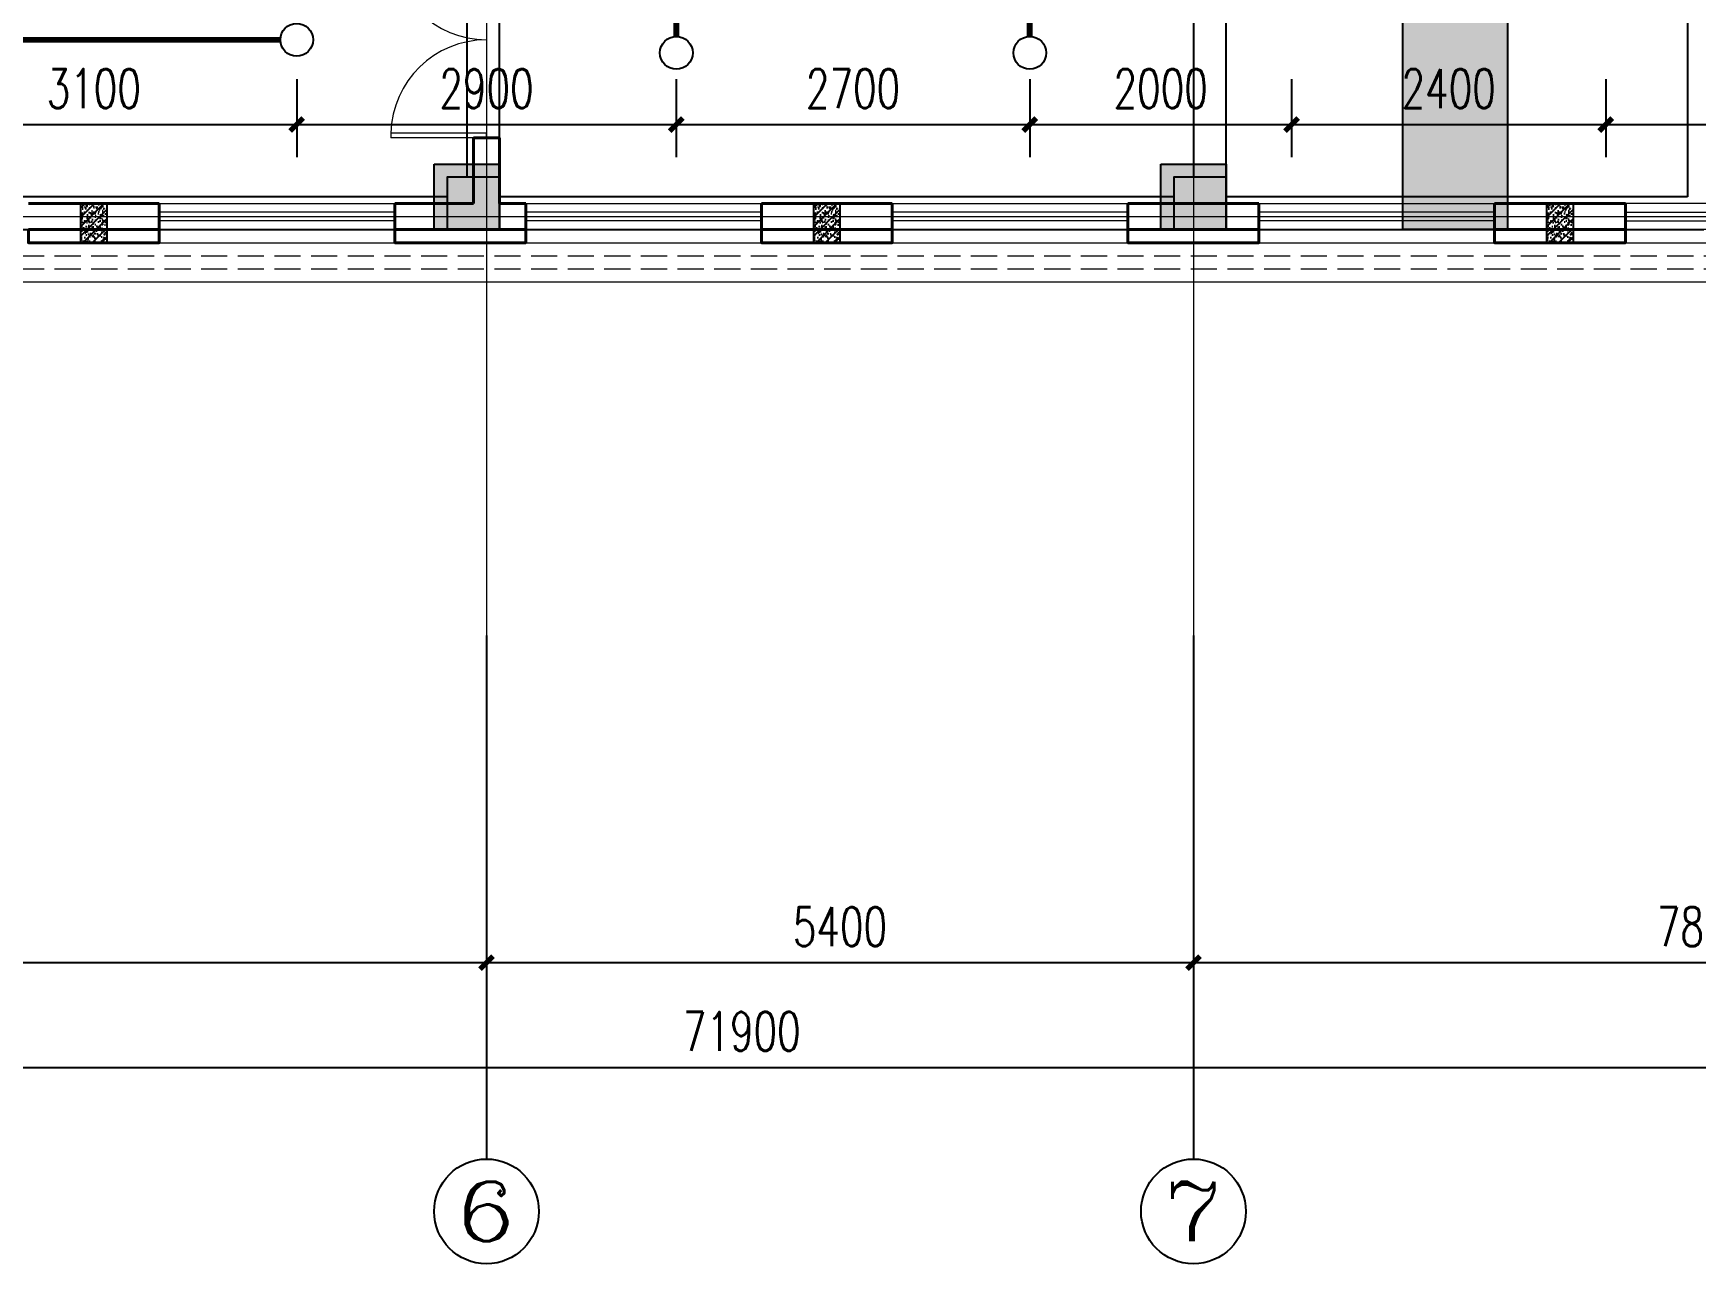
# Model space of a CAD drawing. Extents: x 1031190 to 1725648, y 733081 to 1571294.
# Drawn here: x 1143154 to 1155854, y 1052348 to 1061748 of the extents above; entities that cross this region are included whole.
import ezdxf
from ezdxf.enums import TextEntityAlignment as Align

# ---------------------------------------------------------------- set-up
doc = ezdxf.new("R2010")
doc.units = 0
doc.header["$LTSCALE"] = 1000
doc.header["$MEASUREMENT"] = 0
for name, pattern in [('ACAD_ISO10W100', [18.5, 12, -3, 0.5, -3]), ('DASH', [0.35, 0.25, -0.1]), ('DOTE', [2.42, 2, -0.2, 0.02, -0.2])]:
    doc.linetypes.add(name, pattern=pattern)
for name, color, linetype in [('AXIS', 3, 'Continuous'), ('AXIS_TEXT', 4, 'Continuous'), ('BEAM', 4, 'Continuous'), ('C-AXIS(轴号)', 3, 'Continuous'), ('C-AXIS-T(字)', 7, 'Continuous'), ('EQUIP_不分区喷淋', 7, 'Continuous'), ('PIPE-不分区喷淋', 6, 'ZP'), ('S-COLU-HATCH', 30, 'Continuous'), ('S-COLU-LINE1', 6, 'Continuous'), ('TWT_DIM', 3, 'Continuous')]:
    doc.layers.add(name, color=color, linetype=linetype)
for name, color, linetype, lineweight in [('DOTE', 19, 'DOTE', 9), ('WALL', 9, 'Continuous', 40), ('WINDOW', 8, 'Continuous', 15), ('平面-看线', 45, 'Continuous', 15)]:
    doc.layers.add(name, color=color, linetype=linetype, lineweight=lineweight)
doc.styles.add('_TCH_AXIS', font='COMPLEX', dxfattribs={"bigfont": 'GBCBIG'})
doc.styles.add('_TCH_DIM_T3', font='SIMPLEX', dxfattribs={"width": 0.705882, "bigfont": 'GBCBIG'})
doc.styles.add('COMPLEX', font='COMPLEX')
doc.styles.get("Standard").update_dxf_attribs({"font": 'gbenor.shx', "bigfont": 'gbcbig.shx'})
doc.linetypes.add('ZP', pattern='A,3,-0.2,["ZP",Standard,S=0.25,R=0,X=-0.1,Y=-0.115],-0.35', length=3.55)
doc.dimstyles.new('_TCH_ARCH&&100', dxfattribs={"dimtxt": 297.5, "dimasz": 100, "dimexe": 250, "dimexo": 300, "dimgap": 126.25, "dimtad": 1, "dimdec": 0, "dimzin": 0, "dimdsep": 46, "dimtxsty": '_TCH_DIM_T3', "dimblk": 'ARCHTICK', "dimcen": 0.09, "dimclrt": 7, "dimazin": 2, "dimtfac": 1, "dimtdec": 0, "dimtix": 1, "dimtmove": 2, "dimatfit": 3, "dimfxl": 0, "dimtolj": 1, "dimtzin": 0, "dimarcsym": 0})
doc.dimstyles.new('_TWT_ARCH&&100', dxfattribs={"dimtxt": 297.5, "dimasz": 100, "dimexe": 250, "dimexo": 300, "dimgap": 126.25, "dimtad": 1, "dimdec": 0, "dimzin": 0, "dimdsep": 46, "dimtxsty": '_TCH_DIM_T3', "dimblk": 'ARCHTICK', "dimcen": 0.09, "dimclrt": 7, "dimazin": 2, "dimtfac": 1, "dimtdec": 0, "dimtix": 1, "dimtmove": 2, "dimatfit": 3, "dimfxl": 0, "dimtolj": 1, "dimtzin": 0, "dimarcsym": 0})

# ---------------------------------------------------------------- blocks, each defined once
blk = doc.blocks.new('A$C2C0A525A')
at = {"layer": 'BEAM'}
h = blk.add_hatch(dxfattribs=at)
h.set_pattern_fill('ARMORED', color=256, scale=60)
h.set_pattern_definition([(50, (-5787734.96, 2181592.1), (430.35611, -37.65128), [45, -495]), (355, (-5787734.96, 2181592.1), (-83.2508, 451.31528), [36, -396]), (100.4514, (-5787699.1, 2181588.97), (347.10563, 413.663725), [38.244114, -420.685267]), (46.1842, (-5787734.96, 2181712.1), (640.34463, -99.31141), [67.5, -742.5]), (96.6356, (-5787681.6, 2181703.83), (560.797623, 584.47072), [57.36617, -631.0278]), (351.1842, (-5787734.96, 2181712.1), (560.79717, 584.47116), [54, -594]), (21, (-5787674.96, 2181682.1), (358.144231, -241.571334), [45, -495]), (326, (-5787674.96, 2181682.1), (145.9892, 435.090027), [36, -396]), (71.4514, (-5787645.1, 2181661.98), (504.133577, 193.518298), [38.244114, -420.685267]), (37.5, (-5787734.96, 2181592.11), (7.295913, 199.7363123), [0, -391.2, 0, -402, 0, -397.5]), (7.5, (-5787734.96, 2181592.1), (157.8417225, 236.647027), [0, -229.2, 0, -382.2, 0, -151.5]), (327.5, (-5787868.76, 2181592.11), (320.2934617, -13.532923), [0, -150, 0, -468, 0, -621]), (317.5, (-5787928.76, 2181592.1), (349.911702, 60.06299), [0, -195, 0, -310.8, 0, -441]), (45, (-5787734.96, 2181592.1), (-212.132034, 212.132034), [])])
h.paths.add_polyline_path([(41000, -13500), (41800, -13500), (41800, -1700), (41000, -1700)])
h.paths.add_polyline_path([(41591, -9467), (41591, -8305), (41141, -8305), (41141, -9467)], flags=24)
at = {"layer": 'BEAM', "ltscale": 10}
h = blk.add_hatch(color=256, dxfattribs=at)
h.dxf.hatch_style = 1
h.paths.add_polyline_path([(34100, -13100), (33700, -13100), (33700, -13500), (34100, -13500)])
h = blk.add_hatch(color=256, dxfattribs=at)
h.dxf.hatch_style = 1
h.paths.add_polyline_path([(39650, -13100), (39250, -13100), (39250, -13500), (39650, -13500)])
at = {"layer": 'BEAM', "linetype": 'ByBlock'}
h = blk.add_hatch(dxfattribs=at)
h.set_pattern_fill('ARMORED', color=2, scale=10, style=0)
h.set_pattern_definition([(50, (-1613721.62, 464305.3), (71.7260183, -6.2752135), [7.5, -82.5]), (355, (-1613721.62, 464305.3), (-13.8751334, 75.2192134), [6, -66]), (100.4514, (-1613715.64, 464304.78), (57.8509382, 68.9439542), [6.374019, -70.1142112]), (46.1842, (-1613721.62, 464325.3), (106.724105, -16.5519014), [11.25, -123.75]), (96.6356, (-1613712.72, 464323.92), (93.4662706, 97.411787), [9.561029, -105.1713]), (351.1842, (-1613721.62, 464325.3), (93.4661945, 97.41186), [9, -99]), (21, (-1613711.62, 464320.3), (59.6907052, -40.261889), [7.5, -82.5]), (326, (-1613711.62, 464320.3), (24.3315332, 72.5150045), [6, -66]), (71.4514, (-1613706.644, 464316.95), (84.0222629, 32.2530497), [6.374019, -70.1142112]), (37.5, (-1613721.618, 464305.302), (1.21598553, 33.2893854), [0, -65.2, 0, -67, 0, -66.25]), (7.5, (-1613721.62, 464305.302), (26.30695374, 39.4411712), [0, -38.2, 0, -63.7, 0, -25.25]), (327.5, (-1613743.918, 464305.302), (53.3822436, -2.25548717), [0, -25, 0, -78, 0, -103.5]), (317.5, (-1613753.92, 464305.3), (58.3186169, 10.0104982), [0, -32.5, 0, -51.8, 0, -73.5]), (45, (-1613721.62, 464305.3), (-35.355339, 35.355339), [])])
h.paths.add_polyline_path([(30900, -13300), (30900, -13600), (31100, -13600), (31100, -13300)])
h = blk.add_hatch(dxfattribs=at)
h.set_pattern_fill('ARMORED', color=2, scale=10, style=0)
h.set_pattern_definition([(50, (-1608121.62, 464305.3), (71.7260183, -6.2752135), [7.5, -82.5]), (355, (-1608121.62, 464305.3), (-13.8751334, 75.2192134), [6, -66]), (100.4514, (-1608115.64, 464304.78), (57.8509382, 68.9439542), [6.374019, -70.1142112]), (46.1842, (-1608121.62, 464325.3), (106.724105, -16.5519014), [11.25, -123.75]), (96.6356, (-1608112.72, 464323.92), (93.4662706, 97.411787), [9.561029, -105.1713]), (351.1842, (-1608121.62, 464325.3), (93.4661945, 97.41186), [9, -99]), (21, (-1608111.62, 464320.3), (59.6907052, -40.261889), [7.5, -82.5]), (326, (-1608111.62, 464320.3), (24.3315332, 72.5150045), [6, -66]), (71.4514, (-1608106.644, 464316.95), (84.0222629, 32.2530497), [6.374019, -70.1142112]), (37.5, (-1608121.618, 464305.302), (1.21598553, 33.2893854), [0, -65.2, 0, -67, 0, -66.25]), (7.5, (-1608121.62, 464305.302), (26.30695374, 39.4411712), [0, -38.2, 0, -63.7, 0, -25.25]), (327.5, (-1608143.918, 464305.302), (53.3822436, -2.25548717), [0, -25, 0, -78, 0, -103.5]), (317.5, (-1608153.92, 464305.3), (58.3186169, 10.0104982), [0, -32.5, 0, -51.8, 0, -73.5]), (45, (-1608121.62, 464305.3), (-35.355339, 35.355339), [])])
h.paths.add_polyline_path([(36500, -13300), (36500, -13600), (36700, -13600), (36700, -13300)])
h = blk.add_hatch(dxfattribs=at)
h.set_pattern_fill('ARMORED', color=2, scale=10, style=0)
h.set_pattern_definition([(50, (-1602521.62, 464305.3), (71.7260183, -6.2752135), [7.5, -82.5]), (355, (-1602521.62, 464305.3), (-13.8751334, 75.2192134), [6, -66]), (100.4514, (-1602515.64, 464304.78), (57.8509382, 68.9439542), [6.374019, -70.1142112]), (46.1842, (-1602521.62, 464325.3), (106.724105, -16.5519014), [11.25, -123.75]), (96.6356, (-1602512.72, 464323.92), (93.4662706, 97.411787), [9.561029, -105.1713]), (351.1842, (-1602521.62, 464325.3), (93.4661945, 97.41186), [9, -99]), (21, (-1602511.62, 464320.3), (59.6907052, -40.261889), [7.5, -82.5]), (326, (-1602511.62, 464320.3), (24.3315332, 72.5150045), [6, -66]), (71.4514, (-1602506.644, 464316.95), (84.0222629, 32.2530497), [6.374019, -70.1142112]), (37.5, (-1602521.618, 464305.302), (1.21598553, 33.2893854), [0, -65.2, 0, -67, 0, -66.25]), (7.5, (-1602521.62, 464305.302), (26.30695374, 39.4411712), [0, -38.2, 0, -63.7, 0, -25.25]), (327.5, (-1602543.918, 464305.302), (53.3822436, -2.25548717), [0, -25, 0, -78, 0, -103.5]), (317.5, (-1602553.92, 464305.3), (58.3186169, 10.0104982), [0, -32.5, 0, -51.8, 0, -73.5]), (45, (-1602521.62, 464305.3), (-35.355339, 35.355339), [])])
h.paths.add_polyline_path([(42100, -13300), (42100, -13600), (42300, -13600), (42300, -13300)])
at = {"layer": 'BEAM'}
for p, q in [((43175, -7150), (43175, -13250)), ((39651, -13100), (39651, -8900)), ((39401, -9025), (39401, -13100)), ((34100, -13100), (34100, -10700)), ((33850, -10800), (33850, -13100)), ((33700, -13250), (25600, -13250)), ((39250, -13250), (34100, -13250)), ((43175, -13250), (39650, -13250)), ((25600, -13500), (33700, -13500)), ((34100, -13500), (39250, -13500)), ((39650, -13500), (43300, -13500))]:
    blk.add_line(p, q, dxfattribs=at)
for points in [[(41000, -1700), (41800, -1700), (41800, -13500), (41000, -13500)], [(34100, -13100), (33700, -13100), (33700, -13500), (34100, -13500)], [(39650, -13100), (39250, -13100), (39250, -13500), (39650, -13500)]]:
    blk.add_lwpolyline(points, close=True, dxfattribs=at)
at = {"layer": 'BEAM', "color": 2, "linetype": 'ByBlock'}
for points in [[(30900, -13300), (31100, -13300), (31100, -13600), (30900, -13600)], [(36500, -13300), (36700, -13300), (36700, -13600), (36500, -13600)], [(42100, -13300), (42300, -13300), (42300, -13600), (42100, -13600)]]:
    blk.add_lwpolyline(points, close=True, dxfattribs=at)
blk = doc.blocks.new('rewerwer')
at = {"layer": 'S-COLU-HATCH'}
h = blk.add_hatch(color=8, dxfattribs=at)
h.dxf.hatch_style = 1
h.paths.add_polyline_path([(1326788, 1137956), (1327288, 1137956), (1327288, 1137456), (1326788, 1137456)])
h = blk.add_hatch(color=8, dxfattribs=at)
h.dxf.hatch_style = 1
h.paths.add_polyline_path([(1332338, 1137956), (1332838, 1137956), (1332838, 1137456), (1332338, 1137456)])
at = {"layer": 'S-COLU-LINE1', "color": 8}
for points in [[(1326788, 1137956), (1327288, 1137956), (1327288, 1137456), (1326788, 1137456)], [(1332338, 1137956), (1332838, 1137956), (1332838, 1137456), (1332338, 1137456)]]:
    blk.add_lwpolyline(points, close=True, dxfattribs=at)
blk = doc.blocks.new('_ArchTick')
at = {"color": 0, "linetype": 'ByBlock', "const_width": 0.4}
blk.add_lwpolyline([(-0.5, -0.5), (0.5, 0.5)], dxfattribs=at)
blk = doc.blocks.new('*D254')
at = {"layer": 'AXIS', "color": 0, "lineweight": -2}
for p, q in [((1112617, 1056848), (1112617, 1053598)), ((1184517, 1056848), (1184517, 1053598)), ((1112617, 1053848), (1184517, 1053848))]:
    blk.add_line(p, q, dxfattribs=at)
at = {"layer": 'Defpoints', "color": 0}
for p in [(1112617, 1057148), (1184517, 1057148), (1184517, 1053848)]:
    blk.add_point(p, dxfattribs=at)
at = {"layer": 'AXIS', "color": 0, "lineweight": -2, "xscale": 100, "yscale": 100, "zscale": 100, "rotation": 180}
blk.add_blockref('_ArchTick', (1112617, 1053848), dxfattribs=at)
at = {"layer": 'AXIS', "color": 0, "lineweight": -2, "xscale": 100, "yscale": 100, "zscale": 100}
blk.add_blockref('_ArchTick', (1184517, 1053848), dxfattribs=at)
at = {"layer": 'AXIS', "color": 7, "insert": (1148567, 1054123), "char_height": 297.5, "attachment_point": 5, "style": '_TCH_DIM_T3'}
blk.add_mtext('\\A1;71900', dxfattribs=at)
blk = doc.blocks.new('*D261')
at = {"layer": 'AXIS', "color": 0, "lineweight": -2}
for p, q in [((1138017, 1056848), (1138017, 1054398)), ((1146617, 1056848), (1146617, 1054398)), ((1138017, 1054648), (1146617, 1054648))]:
    blk.add_line(p, q, dxfattribs=at)
at = {"layer": 'Defpoints', "color": 0}
for p in [(1138017, 1057148), (1146617, 1057148), (1146617, 1054648)]:
    blk.add_point(p, dxfattribs=at)
at = {"layer": 'AXIS', "color": 0, "lineweight": -2, "xscale": 100, "yscale": 100, "zscale": 100, "rotation": 180}
blk.add_blockref('_ArchTick', (1138017, 1054648), dxfattribs=at)
at = {"layer": 'AXIS', "color": 0, "lineweight": -2, "xscale": 100, "yscale": 100, "zscale": 100}
blk.add_blockref('_ArchTick', (1146617, 1054648), dxfattribs=at)
at = {"layer": 'AXIS', "color": 7, "insert": (1142317, 1054923), "char_height": 297.5, "attachment_point": 5, "style": '_TCH_DIM_T3'}
blk.add_mtext('\\A1;8600', dxfattribs=at)
blk = doc.blocks.new('*D262')
at = {"layer": 'AXIS', "color": 0, "lineweight": -2}
for p, q in [((1146617, 1056848), (1146617, 1054398)), ((1152017, 1056848), (1152017, 1054398)), ((1146617, 1054648), (1152017, 1054648))]:
    blk.add_line(p, q, dxfattribs=at)
at = {"layer": 'Defpoints', "color": 0}
for p in [(1146617, 1057148), (1152017, 1057148), (1152017, 1054648)]:
    blk.add_point(p, dxfattribs=at)
at = {"layer": 'AXIS', "color": 0, "lineweight": -2, "xscale": 100, "yscale": 100, "zscale": 100, "rotation": 180}
blk.add_blockref('_ArchTick', (1146617, 1054648), dxfattribs=at)
at = {"layer": 'AXIS', "color": 0, "lineweight": -2, "xscale": 100, "yscale": 100, "zscale": 100}
blk.add_blockref('_ArchTick', (1152017, 1054648), dxfattribs=at)
at = {"layer": 'AXIS', "color": 7, "insert": (1149317, 1054923), "char_height": 297.5, "attachment_point": 5, "style": '_TCH_DIM_T3'}
blk.add_mtext('\\A1;5400', dxfattribs=at)
blk = doc.blocks.new('*D263')
at = {"layer": 'AXIS', "color": 0, "lineweight": -2}
for p, q in [((1152017, 1056848), (1152017, 1054398)), ((1159817, 1056848), (1159817, 1054398)), ((1152017, 1054648), (1159817, 1054648))]:
    blk.add_line(p, q, dxfattribs=at)
at = {"layer": 'Defpoints', "color": 0}
for p in [(1152017, 1057148), (1159817, 1057148), (1159817, 1054648)]:
    blk.add_point(p, dxfattribs=at)
at = {"layer": 'AXIS', "color": 0, "lineweight": -2, "xscale": 100, "yscale": 100, "zscale": 100, "rotation": 180}
blk.add_blockref('_ArchTick', (1152017, 1054648), dxfattribs=at)
at = {"layer": 'AXIS', "color": 0, "lineweight": -2, "xscale": 100, "yscale": 100, "zscale": 100}
blk.add_blockref('_ArchTick', (1159817, 1054648), dxfattribs=at)
at = {"layer": 'AXIS', "color": 7, "insert": (1155917, 1054923), "char_height": 297.5, "attachment_point": 5, "style": '_TCH_DIM_T3'}
blk.add_mtext('\\A1;7800', dxfattribs=at)
blk = doc.blocks.new('*D668')
at = {"layer": 'Defpoints', "color": 0}
for p in [(1142067, 1061698), (1145167, 1061698), (1145167, 1061050)]:
    blk.add_point(p, dxfattribs=at)
at = {"layer": 'TWT_DIM', "color": 0, "lineweight": -2}
for p, q in [((1142067, 1061398), (1142067, 1060800)), ((1145167, 1061398), (1145167, 1060800)), ((1142067, 1061050), (1145167, 1061050))]:
    blk.add_line(p, q, dxfattribs=at)
at = {"layer": 'TWT_DIM', "color": 0, "lineweight": -2, "xscale": 100, "yscale": 100, "zscale": 100, "rotation": 180}
blk.add_blockref('_ArchTick', (1142067, 1061050), dxfattribs=at)
at = {"layer": 'TWT_DIM', "color": 0, "lineweight": -2, "xscale": 100, "yscale": 100, "zscale": 100}
blk.add_blockref('_ArchTick', (1145167, 1061050), dxfattribs=at)
at = {"layer": 'TWT_DIM', "color": 7, "insert": (1143617, 1061325), "char_height": 297.5, "attachment_point": 5, "style": '_TCH_DIM_T3'}
blk.add_mtext('\\A1;3100', dxfattribs=at)
blk = doc.blocks.new('*D669')
at = {"layer": 'Defpoints', "color": 0}
for p in [(1145167, 1061698), (1148067, 1061698), (1148067, 1061050)]:
    blk.add_point(p, dxfattribs=at)
at = {"layer": 'TWT_DIM', "color": 0, "lineweight": -2}
for p, q in [((1145167, 1061398), (1145167, 1060800)), ((1148067, 1061398), (1148067, 1060800)), ((1145167, 1061050), (1148067, 1061050))]:
    blk.add_line(p, q, dxfattribs=at)
at = {"layer": 'TWT_DIM', "color": 0, "lineweight": -2, "xscale": 100, "yscale": 100, "zscale": 100, "rotation": 180}
blk.add_blockref('_ArchTick', (1145167, 1061050), dxfattribs=at)
at = {"layer": 'TWT_DIM', "color": 0, "lineweight": -2, "xscale": 100, "yscale": 100, "zscale": 100}
blk.add_blockref('_ArchTick', (1148067, 1061050), dxfattribs=at)
at = {"layer": 'TWT_DIM', "color": 7, "insert": (1146617, 1061325), "char_height": 297.5, "attachment_point": 5, "style": '_TCH_DIM_T3'}
blk.add_mtext('\\A1;2900', dxfattribs=at)
blk = doc.blocks.new('*D670')
at = {"layer": 'Defpoints', "color": 0}
for p in [(1148067, 1061698), (1150767, 1061698), (1150767, 1061050)]:
    blk.add_point(p, dxfattribs=at)
at = {"layer": 'TWT_DIM', "color": 0, "lineweight": -2}
for p, q in [((1148067, 1061398), (1148067, 1060800)), ((1150767, 1061398), (1150767, 1060800)), ((1148067, 1061050), (1150767, 1061050))]:
    blk.add_line(p, q, dxfattribs=at)
at = {"layer": 'TWT_DIM', "color": 0, "lineweight": -2, "xscale": 100, "yscale": 100, "zscale": 100, "rotation": 180}
blk.add_blockref('_ArchTick', (1148067, 1061050), dxfattribs=at)
at = {"layer": 'TWT_DIM', "color": 0, "lineweight": -2, "xscale": 100, "yscale": 100, "zscale": 100}
blk.add_blockref('_ArchTick', (1150767, 1061050), dxfattribs=at)
at = {"layer": 'TWT_DIM', "color": 7, "insert": (1149417, 1061325), "char_height": 297.5, "attachment_point": 5, "style": '_TCH_DIM_T3'}
blk.add_mtext('\\A1;2700', dxfattribs=at)
blk = doc.blocks.new('*D671')
at = {"layer": 'Defpoints', "color": 0}
for p in [(1150767, 1061698), (1152767, 1061698), (1152767, 1061050)]:
    blk.add_point(p, dxfattribs=at)
at = {"layer": 'TWT_DIM', "color": 0, "lineweight": -2}
for p, q in [((1150767, 1061398), (1150767, 1060800)), ((1152767, 1061398), (1152767, 1060800)), ((1150767, 1061050), (1152767, 1061050))]:
    blk.add_line(p, q, dxfattribs=at)
at = {"layer": 'TWT_DIM', "color": 0, "lineweight": -2, "xscale": 100, "yscale": 100, "zscale": 100, "rotation": 180}
blk.add_blockref('_ArchTick', (1150767, 1061050), dxfattribs=at)
at = {"layer": 'TWT_DIM', "color": 0, "lineweight": -2, "xscale": 100, "yscale": 100, "zscale": 100}
blk.add_blockref('_ArchTick', (1152767, 1061050), dxfattribs=at)
at = {"layer": 'TWT_DIM', "color": 7, "insert": (1151767, 1061325), "char_height": 297.5, "attachment_point": 5, "style": '_TCH_DIM_T3'}
blk.add_mtext('\\A1;2000', dxfattribs=at)
blk = doc.blocks.new('*D672')
at = {"layer": 'Defpoints', "color": 0}
for p in [(1152767, 1061698), (1155167, 1061698), (1155167, 1061050)]:
    blk.add_point(p, dxfattribs=at)
at = {"layer": 'TWT_DIM', "color": 0, "lineweight": -2}
for p, q in [((1152767, 1061398), (1152767, 1060800)), ((1155167, 1061398), (1155167, 1060800)), ((1152767, 1061050), (1155167, 1061050))]:
    blk.add_line(p, q, dxfattribs=at)
at = {"layer": 'TWT_DIM', "color": 0, "lineweight": -2, "xscale": 100, "yscale": 100, "zscale": 100, "rotation": 180}
blk.add_blockref('_ArchTick', (1152767, 1061050), dxfattribs=at)
at = {"layer": 'TWT_DIM', "color": 0, "lineweight": -2, "xscale": 100, "yscale": 100, "zscale": 100}
blk.add_blockref('_ArchTick', (1155167, 1061050), dxfattribs=at)
at = {"layer": 'TWT_DIM', "color": 7, "insert": (1153967, 1061325), "char_height": 297.5, "attachment_point": 5, "style": '_TCH_DIM_T3'}
blk.add_mtext('\\A1;2400', dxfattribs=at)
blk = doc.blocks.new('*D673')
at = {"layer": 'Defpoints', "color": 0}
for p in [(1155167, 1061698), (1157867, 1061698), (1157867, 1061050)]:
    blk.add_point(p, dxfattribs=at)
at = {"layer": 'TWT_DIM', "color": 0, "lineweight": -2}
for p, q in [((1155167, 1061398), (1155167, 1060800)), ((1157867, 1061398), (1157867, 1060800)), ((1155167, 1061050), (1157867, 1061050))]:
    blk.add_line(p, q, dxfattribs=at)
at = {"layer": 'TWT_DIM', "color": 0, "lineweight": -2, "xscale": 100, "yscale": 100, "zscale": 100, "rotation": 180}
blk.add_blockref('_ArchTick', (1155167, 1061050), dxfattribs=at)
at = {"layer": 'TWT_DIM', "color": 0, "lineweight": -2, "xscale": 100, "yscale": 100, "zscale": 100}
blk.add_blockref('_ArchTick', (1157867, 1061050), dxfattribs=at)
at = {"layer": 'TWT_DIM', "color": 7, "insert": (1156517, 1061325), "char_height": 297.5, "attachment_point": 5, "style": '_TCH_DIM_T3'}
blk.add_mtext('\\A1;2700', dxfattribs=at)
blk = doc.blocks.new('$TwtSys$00000125')
blk.add_circle((0, 0, 0), 1)
blk = doc.blocks.new('$WINLIB2D$00000001')
at = {"color": 0}
for points in [[(-0.5, 0.5), (-0.5, -0.5)], [(-0.5, 0.5), (0.5, 0.5)], [(0.5, -0.5), (0.5, 0.5)], [(0.5, 0.1667), (-0.5, 0.1667)], [(0.5, -0.1667), (-0.5, -0.1667)], [(-0.5, -0.5), (0.5, -0.5)]]:
    blk.add_lwpolyline(points, dxfattribs=at)
blk = doc.blocks.new('$DorLib2D$00000002')
for p, q in [((-0.5, 0), (-0.5, 0.4875)), ((-0.475, 0.4875), (-0.5, 0.4875)), ((-0.475, 0), (-0.475, 0.4875)), ((0.475, 0), (0.475, 0.4875)), ((0.475, 0.4875), (0.5, 0.4875)), ((0.5, 0), (0.5, 0.4875)), ((-0.5, 0), (-0.475, 0)), ((0.5, 0), (0.475, 0))]:
    blk.add_line(p, q)
at = {"lineweight": 13}
for centre, start, end in [((-0.4875, 0), 0, 88.53072), ((0.4875, 0), 91.46928, 180)]:
    blk.add_arc(centre, 0.4875, start, end, dxfattribs=at)
blk = doc.blocks.new('_AXISO')
blk.add_circle((0, 0), 0.5)
at = {"layer": 'AXIS_TEXT', "style": 'COMPLEX', "width": 1.041667}
blk.add_attdef('A', text='', height=0.56, dxfattribs=at).set_placement((-0.25, -0.28), (0.25, -0.28), align=Align.FIT)

msp = doc.modelspace()

# ---------------------------------------------------------------- linework, layer by layer
at = {"layer": 'C-AXIS(轴号)'}
for p, q in [((1146617, 1057147.8), (1146617, 1053147.8)), ((1152017, 1057147.8), (1152017, 1053147.8))]:
    msp.add_line(p, q, dxfattribs=at)
at = {"layer": 'DOTE', "linetype": 'ACAD_ISO10W100', "ltscale": 100}
for p, q in [((1146617, 1080847.8), (1146617, 1057147.8)), ((1152017, 1080847.8), (1152017, 1057147.8)), ((1110440.6, 1060347.8), (1187717, 1060347.8))]:
    msp.add_line(p, q, dxfattribs=at)
at = {"layer": 'PIPE-不分区喷淋', "const_width": 45}
for points in [[(1148067, 1062797.8), (1148067, 1061722.8)], [(1150767, 1062797.8), (1150767, 1061722.8)], [(1142192, 1061697.8), (1145042, 1061697.8)]]:
    msp.add_lwpolyline(points, dxfattribs=at)
at = {"layer": 'WALL', "color": 8}
for p, q in [((1146717, 1060947.8), (1146517, 1060947.8)), ((1146517, 1060947.8), (1146517, 1060447.8)), ((1146717, 1060447.8), (1146717, 1060947.8)), ((1144117, 1060447.8), (1143117, 1060447.8)), ((1144117, 1060247.8), (1144117, 1060447.8)), ((1146517, 1060447.8), (1145917, 1060447.8)), ((1145917, 1060447.8), (1145917, 1060247.8)), ((1146917, 1060447.8), (1146717, 1060447.8)), ((1146917, 1060247.8), (1146917, 1060447.8)), ((1149717, 1060447.8), (1148717, 1060447.8)), ((1148717, 1060447.8), (1148717, 1060247.8)), ((1149717, 1060247.8), (1149717, 1060447.8)), ((1152517, 1060447.8), (1151517, 1060447.8)), ((1151517, 1060447.8), (1151517, 1060247.8)), ((1152517, 1060247.8), (1152517, 1060447.8)), ((1155317, 1060447.8), (1154317, 1060447.8)), ((1154317, 1060447.8), (1154317, 1060247.8)), ((1155317, 1060247.8), (1155317, 1060447.8)), ((1143117, 1060247.8), (1144117, 1060247.8)), ((1145917, 1060247.8), (1146617, 1060247.8)), ((1146617, 1060247.8), (1146917, 1060247.8)), ((1148717, 1060247.8), (1149717, 1060247.8)), ((1151517, 1060247.8), (1152517, 1060247.8)), ((1154317, 1060247.8), (1155317, 1060247.8))]:
    msp.add_line(p, q, dxfattribs=at)
for points in [[(1144117, 1060247.8), (1144117, 1060147.8), (1143117, 1060147.8), (1143117, 1060247.8)], [(1146917, 1060247.8), (1146917, 1060147.8), (1145917, 1060147.8), (1145917, 1060247.8)], [(1149717, 1060247.8), (1149717, 1060147.8), (1148717, 1060147.8), (1148717, 1060247.8)], [(1152517, 1060247.8), (1152517, 1060147.8), (1151517, 1060147.8), (1151517, 1060247.8)], [(1155317, 1060247.8), (1155317, 1060147.8), (1154317, 1060147.8), (1154317, 1060247.8)]]:
    msp.add_lwpolyline(points, dxfattribs=at)
at = {"layer": '平面-看线', "color": 8}
for points in [[(1112517, 1060247.8), (1112517, 1059847.8), (1185017, 1059847.8), (1185017, 1070547.8), (1177317, 1070547.8), (1177317, 1072447.8), (1168567, 1072447.8)], [(1144117, 1060147.8), (1145917, 1060147.8)], [(1146917, 1060147.8), (1148717, 1060147.8)], [(1149717, 1060147.8), (1151517, 1060147.8)], [(1152517, 1060147.8), (1154317, 1060147.8)], [(1155317, 1060147.8), (1156817, 1060147.8)]]:
    msp.add_lwpolyline(points, dxfattribs=at)
at = {"layer": '平面-看线', "color": 8, "linetype": 'DASH', "ltscale": 0.8}
for points in [[(1112517, 1059947.8), (1184917, 1059947.8), (1184917, 1070447.8), (1177217, 1070447.8), (1177217, 1072347.8), (1168567, 1072347.8)], [(1112517, 1060047.8), (1184817, 1060047.8), (1184817, 1070347.8), (1177117, 1070347.8), (1177117, 1072247.8), (1168567, 1072247.8)]]:
    msp.add_lwpolyline(points, dxfattribs=at)

# ---------------------------------------------------------------- block references
at = {"layer": 'BEAM'}
msp.add_blockref('A$C2C0A525A', (1112617, 1073747.8), dxfattribs=at)
at = {"layer": 'C-AXIS(轴号)'}
ref = msp.add_blockref('_AXISO', (1146617, 1052747.8), dxfattribs=dict(at, xscale=800, yscale=800, zscale=800))
ref.add_attrib('A', '6', dxfattribs={"layer": 'C-AXIS-T(字)', "height": 452.5, "style": '_TCH_AXIS', "width": 1.5}).set_placement((1146390.7, 1052521.5), (1146843.3, 1052521.5), align=Align.FIT)
ref = msp.add_blockref('_AXISO', (1152017, 1052747.8), dxfattribs=dict(at, xscale=800, yscale=800, zscale=800))
ref.add_attrib('A', '7', dxfattribs={"layer": 'C-AXIS-T(字)', "height": 452.5, "style": '_TCH_AXIS', "width": 1.5}).set_placement((1151790.7, 1052521.5), (1152243.3, 1052521.5), align=Align.FIT)
at = {"layer": 'EQUIP_不分区喷淋', "xscale": 125, "yscale": 125, "zscale": 125}
msp.add_blockref('$TwtSys$00000125', (1145167, 1061697.8), dxfattribs=at)
at = {"layer": 'EQUIP_不分区喷淋', "xscale": 125, "yscale": 125, "zscale": 125, "rotation": 1.243358235020514e-11}
for p in [(1148067, 1061597.8), (1150767, 1061597.8)]:
    msp.add_blockref('$TwtSys$00000125', p, dxfattribs=at)
at = {"layer": 'S-COLU-LINE1', "color": 8}
msp.add_blockref('rewerwer', (-180570.7, -77208.4), dxfattribs=at)
at = {"layer": 'WINDOW'}
for name, p, xscale, yscale, zscale, rotation in [('$DorLib2D$00000002', (1146617, 1061697.8), -1500, -1500, -1500, 270.0000000000563), ('$WINLIB2D$00000001', (1145017, 1060347.8), -1800, 200, -1800, 179.9999999999978), ('$WINLIB2D$00000001', (1147817, 1060347.8), -1800, 200, -1800, 179.9999999999976), ('$WINLIB2D$00000001', (1150617, 1060347.8), -1800, 200, -1800, 179.9999999999976), ('$WINLIB2D$00000001', (1153417, 1060347.8), -1800, 200, -1800, 179.9999999999976), ('$WINLIB2D$00000001', (1156067, 1060347.8), 1500, 200, 1500, 179.9999999999976)]:
    msp.add_blockref(name, p, dxfattribs=dict(at, xscale=xscale, yscale=yscale, zscale=zscale, rotation=rotation))

# ---------------------------------------------------------------- dimensions: what is measured, and where the dimension line sits
at = {"layer": 'AXIS'}
for p1, p2, distance, picture, middle in [((1112617, 1057147.8), (1184517, 1057147.8), -3300, '*D254', (1148567, 1054122.8)), ((1138017, 1057147.8), (1146617, 1057147.8), -2500, '*D261', (1142317, 1054922.8)), ((1146617, 1057147.8), (1152017, 1057147.8), -2500, '*D262', (1149317, 1054922.8)), ((1152017, 1057147.8), (1159817, 1057147.8), -2500, '*D263', (1155917, 1054922.8))]:
    dim = msp.add_aligned_dim(p1=p1, p2=p2, distance=distance, dimstyle='_TCH_ARCH&&100', dxfattribs=at)
    dim.commit()
    dim.dimension.update_dxf_attribs({"geometry": picture, "text_midpoint": middle})
at = {"layer": 'TWT_DIM'}
for p1, p2, picture, middle in [((1142067, 1061697.8), (1145167, 1061697.8), '*D668', (1143617, 1061325.4)), ((1145167, 1061697.8), (1148067, 1061697.8), '*D669', (1146617, 1061325.4)), ((1148067, 1061697.8), (1150767, 1061697.8), '*D670', (1149417, 1061325.4)), ((1150767, 1061697.8), (1152767, 1061697.8), '*D671', (1151767, 1061325.4)), ((1152767, 1061697.8), (1155167, 1061697.8), '*D672', (1153967, 1061325.4)), ((1155167, 1061697.8), (1157867, 1061697.8), '*D673', (1156517, 1061325.4))]:
    dim = msp.add_aligned_dim(p1=p1, p2=p2, distance=-647.4, dimstyle='_TWT_ARCH&&100', dxfattribs=at)
    dim.commit()
    dim.dimension.update_dxf_attribs({"geometry": picture, "text_midpoint": middle})

doc.saveas('drawing.dxf')
